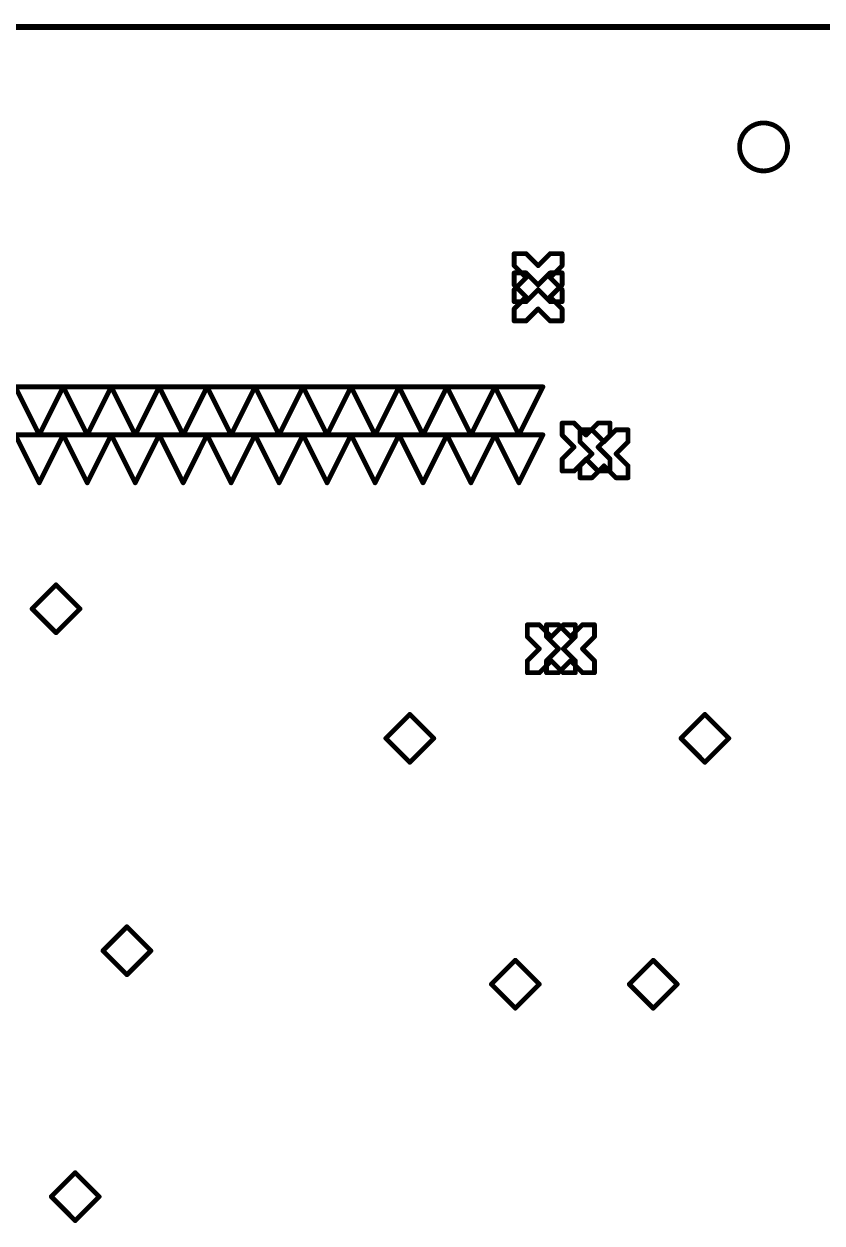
# Model space of a CAD drawing. Header units: inches. Extents: x 0 to 280, y 0 to 265.
# Drawn here: x 109.16 to 142.44, y 140.15 to 190.12 of the extents above; entities that cross this region are included whole.
import ezdxf

# ---------------------------------------------------------------- set-up
doc = ezdxf.new("R2010")
doc.units = ezdxf.units.IN
doc.layers.add('Board', color=6, linetype='Continuous')
doc.layers.add('Drill Drawing', color=1, linetype='Continuous')

msp = doc.modelspace()

# ---------------------------------------------------------------- linework, layer by layer
at = {"layer": 'Board'}
msp.add_lwpolyline([(0, 190, 0.25, 0.25, 0), (280, 190, 0.25, 0.25, 0)], format="xyseb", dxfattribs=at)
at = {"layer": 'Drill Drawing'}
for points in [[(141, 185, 0.2, 0.2, 1), (139, 185, 0.2, 0.2, 1)], [(138.95, 185, 0.1, 0.1, 1), (139.05, 185, 0.1, 0.1, 1)], [(140.95, 185, 0.1, 0.1, 1), (141.05, 185, 0.1, 0.1, 1)], [(129.55, 180.55, 0.1, 0.1, 1), (129.65, 180.55, 0.1, 0.1, 1)], [(129.55, 180.55, 0.1, 0.1, 1), (129.65, 180.55, 0.1, 0.1, 1)], [(130.05, 180.55, 0.1, 0.1, 1), (130.15, 180.55, 0.1, 0.1, 1)], [(130.05, 180.55, 0.1, 0.1, 1), (130.15, 180.55, 0.1, 0.1, 1)], [(131.05, 180.55, 0.1, 0.1, 1), (131.15, 180.55, 0.1, 0.1, 1)], [(131.05, 180.55, 0.1, 0.1, 1), (131.15, 180.55, 0.1, 0.1, 1)], [(131.55, 180.55, 0.1, 0.1, 1), (131.65, 180.55, 0.1, 0.1, 1)], [(131.55, 180.55, 0.1, 0.1, 1), (131.65, 180.55, 0.1, 0.1, 1)], [(129.55, 180.05, 0.1, 0.1, 1), (129.65, 180.05, 0.1, 0.1, 1)], [(129.55, 180.05, 0.1, 0.1, 1), (129.65, 180.05, 0.1, 0.1, 1)], [(130.55, 180.05, 0.1, 0.1, 1), (130.65, 180.05, 0.1, 0.1, 1)], [(130.55, 180.05, 0.1, 0.1, 1), (130.65, 180.05, 0.1, 0.1, 1)], [(131.55, 180.05, 0.1, 0.1, 1), (131.65, 180.05, 0.1, 0.1, 1)], [(131.55, 180.05, 0.1, 0.1, 1), (131.65, 180.05, 0.1, 0.1, 1)], [(129.55, 179.75, 0.1, 0.1, 1), (129.65, 179.75, 0.1, 0.1, 1)], [(129.55, 179.75, 0.1, 0.1, 1), (129.65, 179.75, 0.1, 0.1, 1)], [(130.05, 179.75, 0.1, 0.1, 1), (130.15, 179.75, 0.1, 0.1, 1)], [(130.05, 179.75, 0.1, 0.1, 1), (130.15, 179.75, 0.1, 0.1, 1)], [(130.05, 179.55, 0.1, 0.1, 1), (130.15, 179.55, 0.1, 0.1, 1)], [(130.05, 179.55, 0.1, 0.1, 1), (130.15, 179.55, 0.1, 0.1, 1)], [(131.05, 179.75, 0.1, 0.1, 1), (131.15, 179.75, 0.1, 0.1, 1)], [(131.05, 179.75, 0.1, 0.1, 1), (131.15, 179.75, 0.1, 0.1, 1)], [(131.05, 179.55, 0.1, 0.1, 1), (131.15, 179.55, 0.1, 0.1, 1)], [(131.05, 179.55, 0.1, 0.1, 1), (131.15, 179.55, 0.1, 0.1, 1)], [(131.55, 179.75, 0.1, 0.1, 1), (131.65, 179.75, 0.1, 0.1, 1)], [(131.55, 179.75, 0.1, 0.1, 1), (131.65, 179.75, 0.1, 0.1, 1)], [(129.55, 179.25, 0.1, 0.1, 1), (129.65, 179.25, 0.1, 0.1, 1)], [(129.55, 179.25, 0.1, 0.1, 1), (129.65, 179.25, 0.1, 0.1, 1)], [(129.55, 179.05, 0.1, 0.1, 1), (129.65, 179.05, 0.1, 0.1, 1)], [(129.55, 179.05, 0.1, 0.1, 1), (129.65, 179.05, 0.1, 0.1, 1)], [(130.55, 179.25, 0.1, 0.1, 1), (130.65, 179.25, 0.1, 0.1, 1)], [(130.55, 179.25, 0.1, 0.1, 1), (130.65, 179.25, 0.1, 0.1, 1)], [(130.55, 179.05, 0.1, 0.1, 1), (130.65, 179.05, 0.1, 0.1, 1)], [(130.55, 179.05, 0.1, 0.1, 1), (130.65, 179.05, 0.1, 0.1, 1)], [(131.55, 179.25, 0.1, 0.1, 1), (131.65, 179.25, 0.1, 0.1, 1)], [(131.55, 179.25, 0.1, 0.1, 1), (131.65, 179.25, 0.1, 0.1, 1)], [(131.55, 179.05, 0.1, 0.1, 1), (131.65, 179.05, 0.1, 0.1, 1)], [(131.55, 179.05, 0.1, 0.1, 1), (131.65, 179.05, 0.1, 0.1, 1)], [(129.55, 178.55, 0.1, 0.1, 1), (129.65, 178.55, 0.1, 0.1, 1)], [(129.55, 178.55, 0.1, 0.1, 1), (129.65, 178.55, 0.1, 0.1, 1)], [(130.05, 178.75, 0.1, 0.1, 1), (130.15, 178.75, 0.1, 0.1, 1)], [(130.05, 178.75, 0.1, 0.1, 1), (130.15, 178.75, 0.1, 0.1, 1)], [(130.05, 178.55, 0.1, 0.1, 1), (130.15, 178.55, 0.1, 0.1, 1)], [(130.05, 178.55, 0.1, 0.1, 1), (130.15, 178.55, 0.1, 0.1, 1)], [(131.05, 178.75, 0.1, 0.1, 1), (131.15, 178.75, 0.1, 0.1, 1)], [(131.05, 178.75, 0.1, 0.1, 1), (131.15, 178.75, 0.1, 0.1, 1)], [(131.05, 178.55, 0.1, 0.1, 1), (131.15, 178.55, 0.1, 0.1, 1)], [(131.05, 178.55, 0.1, 0.1, 1), (131.15, 178.55, 0.1, 0.1, 1)], [(131.55, 178.55, 0.1, 0.1, 1), (131.65, 178.55, 0.1, 0.1, 1)], [(131.55, 178.55, 0.1, 0.1, 1), (131.65, 178.55, 0.1, 0.1, 1)], [(129.55, 178.25, 0.1, 0.1, 1), (129.65, 178.25, 0.1, 0.1, 1)], [(129.55, 178.25, 0.1, 0.1, 1), (129.65, 178.25, 0.1, 0.1, 1)], [(130.55, 178.25, 0.1, 0.1, 1), (130.65, 178.25, 0.1, 0.1, 1)], [(130.55, 178.25, 0.1, 0.1, 1), (130.65, 178.25, 0.1, 0.1, 1)], [(131.55, 178.25, 0.1, 0.1, 1), (131.65, 178.25, 0.1, 0.1, 1)], [(131.55, 178.25, 0.1, 0.1, 1), (131.65, 178.25, 0.1, 0.1, 1)], [(129.55, 177.75, 0.1, 0.1, 1), (129.65, 177.75, 0.1, 0.1, 1)], [(129.55, 177.75, 0.1, 0.1, 1), (129.65, 177.75, 0.1, 0.1, 1)], [(130.05, 177.75, 0.1, 0.1, 1), (130.15, 177.75, 0.1, 0.1, 1)], [(130.05, 177.75, 0.1, 0.1, 1), (130.15, 177.75, 0.1, 0.1, 1)], [(131.05, 177.75, 0.1, 0.1, 1), (131.15, 177.75, 0.1, 0.1, 1)], [(131.05, 177.75, 0.1, 0.1, 1), (131.15, 177.75, 0.1, 0.1, 1)], [(131.55, 177.75, 0.1, 0.1, 1), (131.65, 177.75, 0.1, 0.1, 1)], [(131.55, 177.75, 0.1, 0.1, 1), (131.65, 177.75, 0.1, 0.1, 1)], [(110.75, 175, 0.1, 0.1, 1), (110.85, 175, 0.1, 0.1, 1)], [(110.75, 175, 0.1, 0.1, 1), (110.85, 175, 0.1, 0.1, 1)], [(110.75, 175, 0.1, 0.1, 1), (110.85, 175, 0.1, 0.1, 1)], [(110.75, 175, 0.1, 0.1, 1), (110.85, 175, 0.1, 0.1, 1)], [(112.75, 175, 0.1, 0.1, 1), (112.85, 175, 0.1, 0.1, 1)], [(112.75, 175, 0.1, 0.1, 1), (112.85, 175, 0.1, 0.1, 1)], [(112.75, 175, 0.1, 0.1, 1), (112.85, 175, 0.1, 0.1, 1)], [(112.75, 175, 0.1, 0.1, 1), (112.85, 175, 0.1, 0.1, 1)], [(114.75, 175, 0.1, 0.1, 1), (114.85, 175, 0.1, 0.1, 1)], [(114.75, 175, 0.1, 0.1, 1), (114.85, 175, 0.1, 0.1, 1)], [(114.75, 175, 0.1, 0.1, 1), (114.85, 175, 0.1, 0.1, 1)], [(114.75, 175, 0.1, 0.1, 1), (114.85, 175, 0.1, 0.1, 1)], [(116.75, 175, 0.1, 0.1, 1), (116.85, 175, 0.1, 0.1, 1)], [(116.75, 175, 0.1, 0.1, 1), (116.85, 175, 0.1, 0.1, 1)], [(116.75, 175, 0.1, 0.1, 1), (116.85, 175, 0.1, 0.1, 1)], [(116.75, 175, 0.1, 0.1, 1), (116.85, 175, 0.1, 0.1, 1)], [(118.75, 175, 0.1, 0.1, 1), (118.85, 175, 0.1, 0.1, 1)], [(118.75, 175, 0.1, 0.1, 1), (118.85, 175, 0.1, 0.1, 1)], [(118.75, 175, 0.1, 0.1, 1), (118.85, 175, 0.1, 0.1, 1)], [(118.75, 175, 0.1, 0.1, 1), (118.85, 175, 0.1, 0.1, 1)], [(120.75, 175, 0.1, 0.1, 1), (120.85, 175, 0.1, 0.1, 1)], [(120.75, 175, 0.1, 0.1, 1), (120.85, 175, 0.1, 0.1, 1)], [(120.75, 175, 0.1, 0.1, 1), (120.85, 175, 0.1, 0.1, 1)], [(120.75, 175, 0.1, 0.1, 1), (120.85, 175, 0.1, 0.1, 1)], [(122.75, 175, 0.1, 0.1, 1), (122.85, 175, 0.1, 0.1, 1)], [(122.75, 175, 0.1, 0.1, 1), (122.85, 175, 0.1, 0.1, 1)], [(122.75, 175, 0.1, 0.1, 1), (122.85, 175, 0.1, 0.1, 1)], [(122.75, 175, 0.1, 0.1, 1), (122.85, 175, 0.1, 0.1, 1)], [(124.75, 175, 0.1, 0.1, 1), (124.85, 175, 0.1, 0.1, 1)], [(124.75, 175, 0.1, 0.1, 1), (124.85, 175, 0.1, 0.1, 1)], [(124.75, 175, 0.1, 0.1, 1), (124.85, 175, 0.1, 0.1, 1)], [(124.75, 175, 0.1, 0.1, 1), (124.85, 175, 0.1, 0.1, 1)], [(126.75, 175, 0.1, 0.1, 1), (126.85, 175, 0.1, 0.1, 1)], [(126.75, 175, 0.1, 0.1, 1), (126.85, 175, 0.1, 0.1, 1)], [(126.75, 175, 0.1, 0.1, 1), (126.85, 175, 0.1, 0.1, 1)], [(126.75, 175, 0.1, 0.1, 1), (126.85, 175, 0.1, 0.1, 1)], [(128.75, 175, 0.1, 0.1, 1), (128.85, 175, 0.1, 0.1, 1)], [(128.75, 175, 0.1, 0.1, 1), (128.85, 175, 0.1, 0.1, 1)], [(128.75, 175, 0.1, 0.1, 1), (128.85, 175, 0.1, 0.1, 1)], [(128.75, 175, 0.1, 0.1, 1), (128.85, 175, 0.1, 0.1, 1)], [(130.75, 175, 0.1, 0.1, 1), (130.85, 175, 0.1, 0.1, 1)], [(130.75, 175, 0.1, 0.1, 1), (130.85, 175, 0.1, 0.1, 1)], [(131.55, 173.491, 0.1, 0.1, 1), (131.65, 173.491, 0.1, 0.1, 1)], [(131.55, 173.491, 0.1, 0.1, 1), (131.65, 173.491, 0.1, 0.1, 1)], [(132.05, 173.491, 0.1, 0.1, 1), (132.15, 173.491, 0.1, 0.1, 1)], [(132.05, 173.491, 0.1, 0.1, 1), (132.15, 173.491, 0.1, 0.1, 1)], [(133.05, 173.491, 0.1, 0.1, 1), (133.15, 173.491, 0.1, 0.1, 1)], [(133.05, 173.491, 0.1, 0.1, 1), (133.15, 173.491, 0.1, 0.1, 1)], [(133.55, 173.491, 0.1, 0.1, 1), (133.65, 173.491, 0.1, 0.1, 1)], [(133.55, 173.491, 0.1, 0.1, 1), (133.65, 173.491, 0.1, 0.1, 1)], [(109.75, 173, 0.1, 0.1, 1), (109.85, 173, 0.1, 0.1, 1)], [(109.75, 173, 0.1, 0.1, 1), (109.85, 173, 0.1, 0.1, 1)], [(110.75, 173, 0.1, 0.1, 1), (110.85, 173, 0.1, 0.1, 1)], [(110.75, 173, 0.1, 0.1, 1), (110.85, 173, 0.1, 0.1, 1)], [(110.75, 173, 0.1, 0.1, 1), (110.85, 173, 0.1, 0.1, 1)], [(110.75, 173, 0.1, 0.1, 1), (110.85, 173, 0.1, 0.1, 1)], [(111.75, 173, 0.1, 0.1, 1), (111.85, 173, 0.1, 0.1, 1)], [(111.75, 173, 0.1, 0.1, 1), (111.85, 173, 0.1, 0.1, 1)], [(112.75, 173, 0.1, 0.1, 1), (112.85, 173, 0.1, 0.1, 1)], [(112.75, 173, 0.1, 0.1, 1), (112.85, 173, 0.1, 0.1, 1)], [(112.75, 173, 0.1, 0.1, 1), (112.85, 173, 0.1, 0.1, 1)], [(112.75, 173, 0.1, 0.1, 1), (112.85, 173, 0.1, 0.1, 1)], [(113.75, 173, 0.1, 0.1, 1), (113.85, 173, 0.1, 0.1, 1)], [(113.75, 173, 0.1, 0.1, 1), (113.85, 173, 0.1, 0.1, 1)], [(114.75, 173, 0.1, 0.1, 1), (114.85, 173, 0.1, 0.1, 1)], [(114.75, 173, 0.1, 0.1, 1), (114.85, 173, 0.1, 0.1, 1)], [(114.75, 173, 0.1, 0.1, 1), (114.85, 173, 0.1, 0.1, 1)], [(114.75, 173, 0.1, 0.1, 1), (114.85, 173, 0.1, 0.1, 1)], [(115.75, 173, 0.1, 0.1, 1), (115.85, 173, 0.1, 0.1, 1)], [(115.75, 173, 0.1, 0.1, 1), (115.85, 173, 0.1, 0.1, 1)], [(116.75, 173, 0.1, 0.1, 1), (116.85, 173, 0.1, 0.1, 1)], [(116.75, 173, 0.1, 0.1, 1), (116.85, 173, 0.1, 0.1, 1)], [(116.75, 173, 0.1, 0.1, 1), (116.85, 173, 0.1, 0.1, 1)], [(116.75, 173, 0.1, 0.1, 1), (116.85, 173, 0.1, 0.1, 1)], [(117.75, 173, 0.1, 0.1, 1), (117.85, 173, 0.1, 0.1, 1)], [(117.75, 173, 0.1, 0.1, 1), (117.85, 173, 0.1, 0.1, 1)], [(118.75, 173, 0.1, 0.1, 1), (118.85, 173, 0.1, 0.1, 1)], [(118.75, 173, 0.1, 0.1, 1), (118.85, 173, 0.1, 0.1, 1)], [(118.75, 173, 0.1, 0.1, 1), (118.85, 173, 0.1, 0.1, 1)], [(118.75, 173, 0.1, 0.1, 1), (118.85, 173, 0.1, 0.1, 1)], [(119.75, 173, 0.1, 0.1, 1), (119.85, 173, 0.1, 0.1, 1)], [(119.75, 173, 0.1, 0.1, 1), (119.85, 173, 0.1, 0.1, 1)], [(120.75, 173, 0.1, 0.1, 1), (120.85, 173, 0.1, 0.1, 1)], [(120.75, 173, 0.1, 0.1, 1), (120.85, 173, 0.1, 0.1, 1)], [(120.75, 173, 0.1, 0.1, 1), (120.85, 173, 0.1, 0.1, 1)], [(120.75, 173, 0.1, 0.1, 1), (120.85, 173, 0.1, 0.1, 1)], [(121.75, 173, 0.1, 0.1, 1), (121.85, 173, 0.1, 0.1, 1)], [(121.75, 173, 0.1, 0.1, 1), (121.85, 173, 0.1, 0.1, 1)], [(122.75, 173, 0.1, 0.1, 1), (122.85, 173, 0.1, 0.1, 1)], [(122.75, 173, 0.1, 0.1, 1), (122.85, 173, 0.1, 0.1, 1)], [(122.75, 173, 0.1, 0.1, 1), (122.85, 173, 0.1, 0.1, 1)], [(122.75, 173, 0.1, 0.1, 1), (122.85, 173, 0.1, 0.1, 1)], [(123.75, 173, 0.1, 0.1, 1), (123.85, 173, 0.1, 0.1, 1)], [(123.75, 173, 0.1, 0.1, 1), (123.85, 173, 0.1, 0.1, 1)], [(124.75, 173, 0.1, 0.1, 1), (124.85, 173, 0.1, 0.1, 1)], [(124.75, 173, 0.1, 0.1, 1), (124.85, 173, 0.1, 0.1, 1)], [(124.75, 173, 0.1, 0.1, 1), (124.85, 173, 0.1, 0.1, 1)], [(124.75, 173, 0.1, 0.1, 1), (124.85, 173, 0.1, 0.1, 1)], [(125.75, 173, 0.1, 0.1, 1), (125.85, 173, 0.1, 0.1, 1)], [(125.75, 173, 0.1, 0.1, 1), (125.85, 173, 0.1, 0.1, 1)], [(126.75, 173, 0.1, 0.1, 1), (126.85, 173, 0.1, 0.1, 1)], [(126.75, 173, 0.1, 0.1, 1), (126.85, 173, 0.1, 0.1, 1)], [(126.75, 173, 0.1, 0.1, 1), (126.85, 173, 0.1, 0.1, 1)], [(126.75, 173, 0.1, 0.1, 1), (126.85, 173, 0.1, 0.1, 1)], [(127.75, 173, 0.1, 0.1, 1), (127.85, 173, 0.1, 0.1, 1)], [(127.75, 173, 0.1, 0.1, 1), (127.85, 173, 0.1, 0.1, 1)], [(128.75, 173, 0.1, 0.1, 1), (128.85, 173, 0.1, 0.1, 1)], [(128.75, 173, 0.1, 0.1, 1), (128.85, 173, 0.1, 0.1, 1)], [(128.75, 173, 0.1, 0.1, 1), (128.85, 173, 0.1, 0.1, 1)], [(128.75, 173, 0.1, 0.1, 1), (128.85, 173, 0.1, 0.1, 1)], [(129.75, 173, 0.1, 0.1, 1), (129.85, 173, 0.1, 0.1, 1)], [(129.75, 173, 0.1, 0.1, 1), (129.85, 173, 0.1, 0.1, 1)], [(130.75, 173, 0.1, 0.1, 1), (130.85, 173, 0.1, 0.1, 1)], [(130.75, 173, 0.1, 0.1, 1), (130.85, 173, 0.1, 0.1, 1)], [(131.55, 172.991, 0.1, 0.1, 1), (131.65, 172.991, 0.1, 0.1, 1)], [(131.55, 172.991, 0.1, 0.1, 1), (131.65, 172.991, 0.1, 0.1, 1)], [(132.299, 173.209, 0.1, 0.1, 1), (132.399, 173.209, 0.1, 0.1, 1)], [(132.299, 173.209, 0.1, 0.1, 1), (132.399, 173.209, 0.1, 0.1, 1)], [(132.55, 172.991, 0.1, 0.1, 1), (132.65, 172.991, 0.1, 0.1, 1)], [(132.55, 172.991, 0.1, 0.1, 1), (132.65, 172.991, 0.1, 0.1, 1)], [(132.799, 173.209, 0.1, 0.1, 1), (132.899, 173.209, 0.1, 0.1, 1)], [(132.799, 173.209, 0.1, 0.1, 1), (132.899, 173.209, 0.1, 0.1, 1)], [(133.55, 172.991, 0.1, 0.1, 1), (133.65, 172.991, 0.1, 0.1, 1)], [(133.55, 172.991, 0.1, 0.1, 1), (133.65, 172.991, 0.1, 0.1, 1)], [(133.799, 173.209, 0.1, 0.1, 1), (133.899, 173.209, 0.1, 0.1, 1)], [(133.799, 173.209, 0.1, 0.1, 1), (133.899, 173.209, 0.1, 0.1, 1)], [(134.299, 173.209, 0.1, 0.1, 1), (134.399, 173.209, 0.1, 0.1, 1)], [(134.299, 173.209, 0.1, 0.1, 1), (134.399, 173.209, 0.1, 0.1, 1)], [(132.05, 172.491, 0.1, 0.1, 1), (132.15, 172.491, 0.1, 0.1, 1)], [(132.05, 172.491, 0.1, 0.1, 1), (132.15, 172.491, 0.1, 0.1, 1)], [(132.299, 172.709, 0.1, 0.1, 1), (132.399, 172.709, 0.1, 0.1, 1)], [(132.299, 172.709, 0.1, 0.1, 1), (132.399, 172.709, 0.1, 0.1, 1)], [(133.05, 172.491, 0.1, 0.1, 1), (133.15, 172.491, 0.1, 0.1, 1)], [(133.05, 172.491, 0.1, 0.1, 1), (133.15, 172.491, 0.1, 0.1, 1)], [(133.299, 172.709, 0.1, 0.1, 1), (133.399, 172.709, 0.1, 0.1, 1)], [(133.299, 172.709, 0.1, 0.1, 1), (133.399, 172.709, 0.1, 0.1, 1)], [(134.299, 172.709, 0.1, 0.1, 1), (134.399, 172.709, 0.1, 0.1, 1)], [(134.299, 172.709, 0.1, 0.1, 1), (134.399, 172.709, 0.1, 0.1, 1)], [(131.55, 171.991, 0.1, 0.1, 1), (131.65, 171.991, 0.1, 0.1, 1)], [(131.55, 171.991, 0.1, 0.1, 1), (131.65, 171.991, 0.1, 0.1, 1)], [(132.55, 171.991, 0.1, 0.1, 1), (132.65, 171.991, 0.1, 0.1, 1)], [(132.55, 171.991, 0.1, 0.1, 1), (132.65, 171.991, 0.1, 0.1, 1)], [(132.799, 172.209, 0.1, 0.1, 1), (132.899, 172.209, 0.1, 0.1, 1)], [(132.799, 172.209, 0.1, 0.1, 1), (132.899, 172.209, 0.1, 0.1, 1)], [(133.55, 171.991, 0.1, 0.1, 1), (133.65, 171.991, 0.1, 0.1, 1)], [(133.55, 171.991, 0.1, 0.1, 1), (133.65, 171.991, 0.1, 0.1, 1)], [(133.799, 172.209, 0.1, 0.1, 1), (133.899, 172.209, 0.1, 0.1, 1)], [(133.799, 172.209, 0.1, 0.1, 1), (133.899, 172.209, 0.1, 0.1, 1)], [(131.55, 171.491, 0.1, 0.1, 1), (131.65, 171.491, 0.1, 0.1, 1)], [(131.55, 171.491, 0.1, 0.1, 1), (131.65, 171.491, 0.1, 0.1, 1)], [(132.05, 171.491, 0.1, 0.1, 1), (132.15, 171.491, 0.1, 0.1, 1)], [(132.05, 171.491, 0.1, 0.1, 1), (132.15, 171.491, 0.1, 0.1, 1)], [(132.299, 171.709, 0.1, 0.1, 1), (132.399, 171.709, 0.1, 0.1, 1)], [(132.299, 171.709, 0.1, 0.1, 1), (132.399, 171.709, 0.1, 0.1, 1)], [(133.05, 171.491, 0.1, 0.1, 1), (133.15, 171.491, 0.1, 0.1, 1)], [(133.05, 171.491, 0.1, 0.1, 1), (133.15, 171.491, 0.1, 0.1, 1)], [(133.299, 171.709, 0.1, 0.1, 1), (133.399, 171.709, 0.1, 0.1, 1)], [(133.299, 171.709, 0.1, 0.1, 1), (133.399, 171.709, 0.1, 0.1, 1)], [(133.55, 171.491, 0.1, 0.1, 1), (133.65, 171.491, 0.1, 0.1, 1)], [(133.55, 171.491, 0.1, 0.1, 1), (133.65, 171.491, 0.1, 0.1, 1)], [(134.299, 171.709, 0.1, 0.1, 1), (134.399, 171.709, 0.1, 0.1, 1)], [(134.299, 171.709, 0.1, 0.1, 1), (134.399, 171.709, 0.1, 0.1, 1)], [(109.75, 171, 0.1, 0.1, 1), (109.85, 171, 0.1, 0.1, 1)], [(109.75, 171, 0.1, 0.1, 1), (109.85, 171, 0.1, 0.1, 1)], [(111.75, 171, 0.1, 0.1, 1), (111.85, 171, 0.1, 0.1, 1)], [(111.75, 171, 0.1, 0.1, 1), (111.85, 171, 0.1, 0.1, 1)], [(113.75, 171, 0.1, 0.1, 1), (113.85, 171, 0.1, 0.1, 1)], [(113.75, 171, 0.1, 0.1, 1), (113.85, 171, 0.1, 0.1, 1)], [(115.75, 171, 0.1, 0.1, 1), (115.85, 171, 0.1, 0.1, 1)], [(115.75, 171, 0.1, 0.1, 1), (115.85, 171, 0.1, 0.1, 1)], [(117.75, 171, 0.1, 0.1, 1), (117.85, 171, 0.1, 0.1, 1)], [(117.75, 171, 0.1, 0.1, 1), (117.85, 171, 0.1, 0.1, 1)], [(119.75, 171, 0.1, 0.1, 1), (119.85, 171, 0.1, 0.1, 1)], [(119.75, 171, 0.1, 0.1, 1), (119.85, 171, 0.1, 0.1, 1)], [(121.75, 171, 0.1, 0.1, 1), (121.85, 171, 0.1, 0.1, 1)], [(121.75, 171, 0.1, 0.1, 1), (121.85, 171, 0.1, 0.1, 1)], [(123.75, 171, 0.1, 0.1, 1), (123.85, 171, 0.1, 0.1, 1)], [(123.75, 171, 0.1, 0.1, 1), (123.85, 171, 0.1, 0.1, 1)], [(125.75, 171, 0.1, 0.1, 1), (125.85, 171, 0.1, 0.1, 1)], [(125.75, 171, 0.1, 0.1, 1), (125.85, 171, 0.1, 0.1, 1)], [(127.75, 171, 0.1, 0.1, 1), (127.85, 171, 0.1, 0.1, 1)], [(127.75, 171, 0.1, 0.1, 1), (127.85, 171, 0.1, 0.1, 1)], [(129.75, 171, 0.1, 0.1, 1), (129.85, 171, 0.1, 0.1, 1)], [(129.75, 171, 0.1, 0.1, 1), (129.85, 171, 0.1, 0.1, 1)], [(132.299, 171.209, 0.1, 0.1, 1), (132.399, 171.209, 0.1, 0.1, 1)], [(132.299, 171.209, 0.1, 0.1, 1), (132.399, 171.209, 0.1, 0.1, 1)], [(132.799, 171.209, 0.1, 0.1, 1), (132.899, 171.209, 0.1, 0.1, 1)], [(132.799, 171.209, 0.1, 0.1, 1), (132.899, 171.209, 0.1, 0.1, 1)], [(133.799, 171.209, 0.1, 0.1, 1), (133.899, 171.209, 0.1, 0.1, 1)], [(133.799, 171.209, 0.1, 0.1, 1), (133.899, 171.209, 0.1, 0.1, 1)], [(134.299, 171.209, 0.1, 0.1, 1), (134.399, 171.209, 0.1, 0.1, 1)], [(134.299, 171.209, 0.1, 0.1, 1), (134.399, 171.209, 0.1, 0.1, 1)], [(110.45, 166.75, 0.1, 0.1, 1), (110.55, 166.75, 0.1, 0.1, 1)], [(110.45, 166.75, 0.1, 0.1, 1), (110.55, 166.75, 0.1, 0.1, 1)], [(109.45, 165.75, 0.1, 0.1, 1), (109.55, 165.75, 0.1, 0.1, 1)], [(109.45, 165.75, 0.1, 0.1, 1), (109.55, 165.75, 0.1, 0.1, 1)], [(111.45, 165.75, 0.1, 0.1, 1), (111.55, 165.75, 0.1, 0.1, 1)], [(111.45, 165.75, 0.1, 0.1, 1), (111.55, 165.75, 0.1, 0.1, 1)], [(130.1, 165.083, 0.1, 0.1, 1), (130.2, 165.083, 0.1, 0.1, 1)], [(130.1, 165.083, 0.1, 0.1, 1), (130.2, 165.083, 0.1, 0.1, 1)], [(130.6, 165.083, 0.1, 0.1, 1), (130.7, 165.083, 0.1, 0.1, 1)], [(130.6, 165.083, 0.1, 0.1, 1), (130.7, 165.083, 0.1, 0.1, 1)], [(130.9, 165.083, 0.1, 0.1, 1), (131, 165.083, 0.1, 0.1, 1)], [(130.9, 165.083, 0.1, 0.1, 1), (131, 165.083, 0.1, 0.1, 1)], [(131.4, 165.083, 0.1, 0.1, 1), (131.5, 165.083, 0.1, 0.1, 1)], [(131.4, 165.083, 0.1, 0.1, 1), (131.5, 165.083, 0.1, 0.1, 1)], [(131.6, 165.083, 0.1, 0.1, 1), (131.7, 165.083, 0.1, 0.1, 1)], [(131.6, 165.083, 0.1, 0.1, 1), (131.7, 165.083, 0.1, 0.1, 1)], [(132.1, 165.083, 0.1, 0.1, 1), (132.2, 165.083, 0.1, 0.1, 1)], [(132.1, 165.083, 0.1, 0.1, 1), (132.2, 165.083, 0.1, 0.1, 1)], [(132.4, 165.083, 0.1, 0.1, 1), (132.5, 165.083, 0.1, 0.1, 1)], [(132.4, 165.083, 0.1, 0.1, 1), (132.5, 165.083, 0.1, 0.1, 1)], [(132.9, 165.083, 0.1, 0.1, 1), (133, 165.083, 0.1, 0.1, 1)], [(132.9, 165.083, 0.1, 0.1, 1), (133, 165.083, 0.1, 0.1, 1)], [(110.45, 164.75, 0.1, 0.1, 1), (110.55, 164.75, 0.1, 0.1, 1)], [(110.45, 164.75, 0.1, 0.1, 1), (110.55, 164.75, 0.1, 0.1, 1)], [(130.1, 164.583, 0.1, 0.1, 1), (130.2, 164.583, 0.1, 0.1, 1)], [(130.1, 164.583, 0.1, 0.1, 1), (130.2, 164.583, 0.1, 0.1, 1)], [(130.9, 164.583, 0.1, 0.1, 1), (131, 164.583, 0.1, 0.1, 1)], [(130.9, 164.583, 0.1, 0.1, 1), (131, 164.583, 0.1, 0.1, 1)], [(131.1, 164.583, 0.1, 0.1, 1), (131.2, 164.583, 0.1, 0.1, 1)], [(131.1, 164.583, 0.1, 0.1, 1), (131.2, 164.583, 0.1, 0.1, 1)], [(131.9, 164.583, 0.1, 0.1, 1), (132, 164.583, 0.1, 0.1, 1)], [(131.9, 164.583, 0.1, 0.1, 1), (132, 164.583, 0.1, 0.1, 1)], [(132.1, 164.583, 0.1, 0.1, 1), (132.2, 164.583, 0.1, 0.1, 1)], [(132.1, 164.583, 0.1, 0.1, 1), (132.2, 164.583, 0.1, 0.1, 1)], [(132.9, 164.583, 0.1, 0.1, 1), (133, 164.583, 0.1, 0.1, 1)], [(132.9, 164.583, 0.1, 0.1, 1), (133, 164.583, 0.1, 0.1, 1)], [(130.6, 164.083, 0.1, 0.1, 1), (130.7, 164.083, 0.1, 0.1, 1)], [(130.6, 164.083, 0.1, 0.1, 1), (130.7, 164.083, 0.1, 0.1, 1)], [(131.4, 164.083, 0.1, 0.1, 1), (131.5, 164.083, 0.1, 0.1, 1)], [(131.4, 164.083, 0.1, 0.1, 1), (131.5, 164.083, 0.1, 0.1, 1)], [(131.6, 164.083, 0.1, 0.1, 1), (131.7, 164.083, 0.1, 0.1, 1)], [(131.6, 164.083, 0.1, 0.1, 1), (131.7, 164.083, 0.1, 0.1, 1)], [(132.4, 164.083, 0.1, 0.1, 1), (132.5, 164.083, 0.1, 0.1, 1)], [(132.4, 164.083, 0.1, 0.1, 1), (132.5, 164.083, 0.1, 0.1, 1)], [(130.1, 163.583, 0.1, 0.1, 1), (130.2, 163.583, 0.1, 0.1, 1)], [(130.1, 163.583, 0.1, 0.1, 1), (130.2, 163.583, 0.1, 0.1, 1)], [(130.9, 163.583, 0.1, 0.1, 1), (131, 163.583, 0.1, 0.1, 1)], [(130.9, 163.583, 0.1, 0.1, 1), (131, 163.583, 0.1, 0.1, 1)], [(131.1, 163.583, 0.1, 0.1, 1), (131.2, 163.583, 0.1, 0.1, 1)], [(131.1, 163.583, 0.1, 0.1, 1), (131.2, 163.583, 0.1, 0.1, 1)], [(131.9, 163.583, 0.1, 0.1, 1), (132, 163.583, 0.1, 0.1, 1)], [(131.9, 163.583, 0.1, 0.1, 1), (132, 163.583, 0.1, 0.1, 1)], [(132.1, 163.583, 0.1, 0.1, 1), (132.2, 163.583, 0.1, 0.1, 1)], [(132.1, 163.583, 0.1, 0.1, 1), (132.2, 163.583, 0.1, 0.1, 1)], [(132.9, 163.583, 0.1, 0.1, 1), (133, 163.583, 0.1, 0.1, 1)], [(132.9, 163.583, 0.1, 0.1, 1), (133, 163.583, 0.1, 0.1, 1)], [(130.1, 163.083, 0.1, 0.1, 1), (130.2, 163.083, 0.1, 0.1, 1)], [(130.1, 163.083, 0.1, 0.1, 1), (130.2, 163.083, 0.1, 0.1, 1)], [(130.6, 163.083, 0.1, 0.1, 1), (130.7, 163.083, 0.1, 0.1, 1)], [(130.6, 163.083, 0.1, 0.1, 1), (130.7, 163.083, 0.1, 0.1, 1)], [(130.9, 163.083, 0.1, 0.1, 1), (131, 163.083, 0.1, 0.1, 1)], [(130.9, 163.083, 0.1, 0.1, 1), (131, 163.083, 0.1, 0.1, 1)], [(131.4, 163.083, 0.1, 0.1, 1), (131.5, 163.083, 0.1, 0.1, 1)], [(131.4, 163.083, 0.1, 0.1, 1), (131.5, 163.083, 0.1, 0.1, 1)], [(131.6, 163.083, 0.1, 0.1, 1), (131.7, 163.083, 0.1, 0.1, 1)], [(131.6, 163.083, 0.1, 0.1, 1), (131.7, 163.083, 0.1, 0.1, 1)], [(132.1, 163.083, 0.1, 0.1, 1), (132.2, 163.083, 0.1, 0.1, 1)], [(132.1, 163.083, 0.1, 0.1, 1), (132.2, 163.083, 0.1, 0.1, 1)], [(132.4, 163.083, 0.1, 0.1, 1), (132.5, 163.083, 0.1, 0.1, 1)], [(132.4, 163.083, 0.1, 0.1, 1), (132.5, 163.083, 0.1, 0.1, 1)], [(132.9, 163.083, 0.1, 0.1, 1), (133, 163.083, 0.1, 0.1, 1)], [(132.9, 163.083, 0.1, 0.1, 1), (133, 163.083, 0.1, 0.1, 1)], [(125.2, 161.35, 0.1, 0.1, 1), (125.3, 161.35, 0.1, 0.1, 1)], [(125.2, 161.35, 0.1, 0.1, 1), (125.3, 161.35, 0.1, 0.1, 1)], [(137.505, 161.35, 0.1, 0.1, 1), (137.605, 161.35, 0.1, 0.1, 1)], [(137.505, 161.35, 0.1, 0.1, 1), (137.605, 161.35, 0.1, 0.1, 1)], [(124.2, 160.35, 0.1, 0.1, 1), (124.3, 160.35, 0.1, 0.1, 1)], [(124.2, 160.35, 0.1, 0.1, 1), (124.3, 160.35, 0.1, 0.1, 1)], [(126.2, 160.35, 0.1, 0.1, 1), (126.3, 160.35, 0.1, 0.1, 1)], [(126.2, 160.35, 0.1, 0.1, 1), (126.3, 160.35, 0.1, 0.1, 1)], [(136.505, 160.35, 0.1, 0.1, 1), (136.605, 160.35, 0.1, 0.1, 1)], [(136.505, 160.35, 0.1, 0.1, 1), (136.605, 160.35, 0.1, 0.1, 1)], [(138.505, 160.35, 0.1, 0.1, 1), (138.605, 160.35, 0.1, 0.1, 1)], [(138.505, 160.35, 0.1, 0.1, 1), (138.605, 160.35, 0.1, 0.1, 1)], [(125.2, 159.35, 0.1, 0.1, 1), (125.3, 159.35, 0.1, 0.1, 1)], [(125.2, 159.35, 0.1, 0.1, 1), (125.3, 159.35, 0.1, 0.1, 1)], [(137.505, 159.35, 0.1, 0.1, 1), (137.605, 159.35, 0.1, 0.1, 1)], [(137.505, 159.35, 0.1, 0.1, 1), (137.605, 159.35, 0.1, 0.1, 1)], [(113.405, 152.497, 0.1, 0.1, 1), (113.505, 152.497, 0.1, 0.1, 1)], [(113.405, 152.497, 0.1, 0.1, 1), (113.505, 152.497, 0.1, 0.1, 1)], [(112.405, 151.497, 0.1, 0.1, 1), (112.505, 151.497, 0.1, 0.1, 1)], [(112.405, 151.497, 0.1, 0.1, 1), (112.505, 151.497, 0.1, 0.1, 1)], [(114.405, 151.497, 0.1, 0.1, 1), (114.505, 151.497, 0.1, 0.1, 1)], [(114.405, 151.497, 0.1, 0.1, 1), (114.505, 151.497, 0.1, 0.1, 1)], [(129.6, 151.1, 0.1, 0.1, 1), (129.7, 151.1, 0.1, 0.1, 1)], [(129.6, 151.1, 0.1, 0.1, 1), (129.7, 151.1, 0.1, 0.1, 1)], [(135.35, 151.1, 0.1, 0.1, 1), (135.45, 151.1, 0.1, 0.1, 1)], [(135.35, 151.1, 0.1, 0.1, 1), (135.45, 151.1, 0.1, 0.1, 1)], [(113.405, 150.497, 0.1, 0.1, 1), (113.505, 150.497, 0.1, 0.1, 1)], [(113.405, 150.497, 0.1, 0.1, 1), (113.505, 150.497, 0.1, 0.1, 1)], [(128.6, 150.1, 0.1, 0.1, 1), (128.7, 150.1, 0.1, 0.1, 1)], [(128.6, 150.1, 0.1, 0.1, 1), (128.7, 150.1, 0.1, 0.1, 1)], [(130.6, 150.1, 0.1, 0.1, 1), (130.7, 150.1, 0.1, 0.1, 1)], [(130.6, 150.1, 0.1, 0.1, 1), (130.7, 150.1, 0.1, 0.1, 1)], [(134.35, 150.1, 0.1, 0.1, 1), (134.45, 150.1, 0.1, 0.1, 1)], [(134.35, 150.1, 0.1, 0.1, 1), (134.45, 150.1, 0.1, 0.1, 1)], [(136.35, 150.1, 0.1, 0.1, 1), (136.45, 150.1, 0.1, 0.1, 1)], [(136.35, 150.1, 0.1, 0.1, 1), (136.45, 150.1, 0.1, 0.1, 1)], [(129.6, 149.1, 0.1, 0.1, 1), (129.7, 149.1, 0.1, 0.1, 1)], [(129.6, 149.1, 0.1, 0.1, 1), (129.7, 149.1, 0.1, 0.1, 1)], [(135.35, 149.1, 0.1, 0.1, 1), (135.45, 149.1, 0.1, 0.1, 1)], [(135.35, 149.1, 0.1, 0.1, 1), (135.45, 149.1, 0.1, 0.1, 1)], [(111.25, 142.247, 0.1, 0.1, 1), (111.35, 142.247, 0.1, 0.1, 1)], [(111.25, 142.247, 0.1, 0.1, 1), (111.35, 142.247, 0.1, 0.1, 1)], [(110.25, 141.247, 0.1, 0.1, 1), (110.35, 141.247, 0.1, 0.1, 1)], [(110.25, 141.247, 0.1, 0.1, 1), (110.35, 141.247, 0.1, 0.1, 1)], [(112.25, 141.247, 0.1, 0.1, 1), (112.35, 141.247, 0.1, 0.1, 1)], [(112.25, 141.247, 0.1, 0.1, 1), (112.35, 141.247, 0.1, 0.1, 1)], [(111.25, 140.247, 0.1, 0.1, 1), (111.35, 140.247, 0.1, 0.1, 1)], [(111.25, 140.247, 0.1, 0.1, 1), (111.35, 140.247, 0.1, 0.1, 1)]]:
    msp.add_lwpolyline(points, format="xyseb", close=True, dxfattribs=at)
for points in [[(129.6, 180.05, 0.2, 0.2, 0), (129.6, 180.55, 0.2, 0.2, 0)], [(129.6, 180.55, 0.2, 0.2, 0), (130.1, 180.55, 0.2, 0.2, 0)], [(130.1, 180.55, 0.2, 0.2, 0), (130.6, 180.05, 0.2, 0.2, 0)], [(130.6, 180.05, 0.2, 0.2, 0), (131.1, 180.55, 0.2, 0.2, 0)], [(131.1, 180.55, 0.2, 0.2, 0), (131.6, 180.55, 0.2, 0.2, 0)], [(131.6, 180.05, 0.2, 0.2, 0), (131.6, 180.55, 0.2, 0.2, 0)], [(129.6, 180.05, 0.2, 0.2, 0), (130.1, 179.55, 0.2, 0.2, 0)], [(131.1, 179.55, 0.2, 0.2, 0), (131.6, 180.05, 0.2, 0.2, 0)], [(129.6, 179.25, 0.2, 0.2, 0), (129.6, 179.75, 0.2, 0.2, 0)], [(129.6, 179.75, 0.2, 0.2, 0), (130.1, 179.75, 0.2, 0.2, 0)], [(129.6, 179.05, 0.2, 0.2, 0), (130.1, 179.55, 0.2, 0.2, 0)], [(130.1, 179.75, 0.2, 0.2, 0), (130.6, 179.25, 0.2, 0.2, 0)], [(130.6, 179.25, 0.2, 0.2, 0), (131.1, 179.75, 0.2, 0.2, 0)], [(131.1, 179.75, 0.2, 0.2, 0), (131.6, 179.75, 0.2, 0.2, 0)], [(131.1, 179.55, 0.2, 0.2, 0), (131.6, 179.05, 0.2, 0.2, 0)], [(131.6, 179.25, 0.2, 0.2, 0), (131.6, 179.75, 0.2, 0.2, 0)], [(129.6, 179.25, 0.2, 0.2, 0), (130.1, 178.75, 0.2, 0.2, 0)], [(129.6, 178.55, 0.2, 0.2, 0), (129.6, 179.05, 0.2, 0.2, 0)], [(130.1, 178.55, 0.2, 0.2, 0), (130.6, 179.05, 0.2, 0.2, 0)], [(130.6, 179.05, 0.2, 0.2, 0), (131.1, 178.55, 0.2, 0.2, 0)], [(131.1, 178.75, 0.2, 0.2, 0), (131.6, 179.25, 0.2, 0.2, 0)], [(131.6, 178.55, 0.2, 0.2, 0), (131.6, 179.05, 0.2, 0.2, 0)], [(129.6, 178.25, 0.2, 0.2, 0), (130.1, 178.75, 0.2, 0.2, 0)], [(129.6, 178.55, 0.2, 0.2, 0), (130.1, 178.55, 0.2, 0.2, 0)], [(131.1, 178.75, 0.2, 0.2, 0), (131.6, 178.25, 0.2, 0.2, 0)], [(131.1, 178.55, 0.2, 0.2, 0), (131.6, 178.55, 0.2, 0.2, 0)], [(129.6, 177.75, 0.2, 0.2, 0), (129.6, 178.25, 0.2, 0.2, 0)], [(130.1, 177.75, 0.2, 0.2, 0), (130.6, 178.25, 0.2, 0.2, 0)], [(130.6, 178.25, 0.2, 0.2, 0), (131.1, 177.75, 0.2, 0.2, 0)], [(131.6, 177.75, 0.2, 0.2, 0), (131.6, 178.25, 0.2, 0.2, 0)], [(129.6, 177.75, 0.2, 0.2, 0), (130.1, 177.75, 0.2, 0.2, 0)], [(131.1, 177.75, 0.2, 0.2, 0), (131.6, 177.75, 0.2, 0.2, 0)], [(108.8, 175, 0.2, 0.2, 0), (110.8, 175, 0.2, 0.2, 0)], [(108.8, 175, 0.2, 0.2, 0), (109.8, 173, 0.2, 0.2, 0)], [(109.8, 173, 0.2, 0.2, 0), (110.8, 175, 0.2, 0.2, 0)], [(110.8, 175, 0.2, 0.2, 0), (112.8, 175, 0.2, 0.2, 0)], [(110.8, 175, 0.2, 0.2, 0), (111.8, 173, 0.2, 0.2, 0)], [(111.8, 173, 0.2, 0.2, 0), (112.8, 175, 0.2, 0.2, 0)], [(112.8, 175, 0.2, 0.2, 0), (114.8, 175, 0.2, 0.2, 0)], [(112.8, 175, 0.2, 0.2, 0), (113.8, 173, 0.2, 0.2, 0)], [(113.8, 173, 0.2, 0.2, 0), (114.8, 175, 0.2, 0.2, 0)], [(114.8, 175, 0.2, 0.2, 0), (116.8, 175, 0.2, 0.2, 0)], [(114.8, 175, 0.2, 0.2, 0), (115.8, 173, 0.2, 0.2, 0)], [(115.8, 173, 0.2, 0.2, 0), (116.8, 175, 0.2, 0.2, 0)], [(116.8, 175, 0.2, 0.2, 0), (118.8, 175, 0.2, 0.2, 0)], [(116.8, 175, 0.2, 0.2, 0), (117.8, 173, 0.2, 0.2, 0)], [(117.8, 173, 0.2, 0.2, 0), (118.8, 175, 0.2, 0.2, 0)], [(118.8, 175, 0.2, 0.2, 0), (120.8, 175, 0.2, 0.2, 0)], [(118.8, 175, 0.2, 0.2, 0), (119.8, 173, 0.2, 0.2, 0)], [(119.8, 173, 0.2, 0.2, 0), (120.8, 175, 0.2, 0.2, 0)], [(120.8, 175, 0.2, 0.2, 0), (122.8, 175, 0.2, 0.2, 0)], [(120.8, 175, 0.2, 0.2, 0), (121.8, 173, 0.2, 0.2, 0)], [(121.8, 173, 0.2, 0.2, 0), (122.8, 175, 0.2, 0.2, 0)], [(122.8, 175, 0.2, 0.2, 0), (124.8, 175, 0.2, 0.2, 0)], [(122.8, 175, 0.2, 0.2, 0), (123.8, 173, 0.2, 0.2, 0)], [(123.8, 173, 0.2, 0.2, 0), (124.8, 175, 0.2, 0.2, 0)], [(124.8, 175, 0.2, 0.2, 0), (126.8, 175, 0.2, 0.2, 0)], [(124.8, 175, 0.2, 0.2, 0), (125.8, 173, 0.2, 0.2, 0)], [(125.8, 173, 0.2, 0.2, 0), (126.8, 175, 0.2, 0.2, 0)], [(126.8, 175, 0.2, 0.2, 0), (128.8, 175, 0.2, 0.2, 0)], [(126.8, 175, 0.2, 0.2, 0), (127.8, 173, 0.2, 0.2, 0)], [(127.8, 173, 0.2, 0.2, 0), (128.8, 175, 0.2, 0.2, 0)], [(128.8, 175, 0.2, 0.2, 0), (130.8, 175, 0.2, 0.2, 0)], [(128.8, 175, 0.2, 0.2, 0), (129.8, 173, 0.2, 0.2, 0)], [(129.8, 173, 0.2, 0.2, 0), (130.8, 175, 0.2, 0.2, 0)], [(131.6, 172.991, 0.2, 0.2, 0), (131.6, 173.491, 0.2, 0.2, 0)], [(131.6, 173.491, 0.2, 0.2, 0), (132.1, 173.491, 0.2, 0.2, 0)], [(132.1, 173.491, 0.2, 0.2, 0), (132.6, 172.991, 0.2, 0.2, 0)], [(132.6, 172.991, 0.2, 0.2, 0), (133.1, 173.491, 0.2, 0.2, 0)], [(133.1, 173.491, 0.2, 0.2, 0), (133.6, 173.491, 0.2, 0.2, 0)], [(133.6, 172.991, 0.2, 0.2, 0), (133.6, 173.491, 0.2, 0.2, 0)], [(108.8, 173, 0.2, 0.2, 0), (110.8, 173, 0.2, 0.2, 0)], [(108.8, 173, 0.2, 0.2, 0), (109.8, 171, 0.2, 0.2, 0)], [(109.8, 171, 0.2, 0.2, 0), (110.8, 173, 0.2, 0.2, 0)], [(110.8, 173, 0.2, 0.2, 0), (112.8, 173, 0.2, 0.2, 0)], [(110.8, 173, 0.2, 0.2, 0), (111.8, 171, 0.2, 0.2, 0)], [(111.8, 171, 0.2, 0.2, 0), (112.8, 173, 0.2, 0.2, 0)], [(112.8, 173, 0.2, 0.2, 0), (114.8, 173, 0.2, 0.2, 0)], [(112.8, 173, 0.2, 0.2, 0), (113.8, 171, 0.2, 0.2, 0)], [(113.8, 171, 0.2, 0.2, 0), (114.8, 173, 0.2, 0.2, 0)], [(114.8, 173, 0.2, 0.2, 0), (116.8, 173, 0.2, 0.2, 0)], [(114.8, 173, 0.2, 0.2, 0), (115.8, 171, 0.2, 0.2, 0)], [(115.8, 171, 0.2, 0.2, 0), (116.8, 173, 0.2, 0.2, 0)], [(116.8, 173, 0.2, 0.2, 0), (118.8, 173, 0.2, 0.2, 0)], [(116.8, 173, 0.2, 0.2, 0), (117.8, 171, 0.2, 0.2, 0)], [(117.8, 171, 0.2, 0.2, 0), (118.8, 173, 0.2, 0.2, 0)], [(118.8, 173, 0.2, 0.2, 0), (120.8, 173, 0.2, 0.2, 0)], [(118.8, 173, 0.2, 0.2, 0), (119.8, 171, 0.2, 0.2, 0)], [(119.8, 171, 0.2, 0.2, 0), (120.8, 173, 0.2, 0.2, 0)], [(120.8, 173, 0.2, 0.2, 0), (122.8, 173, 0.2, 0.2, 0)], [(120.8, 173, 0.2, 0.2, 0), (121.8, 171, 0.2, 0.2, 0)], [(121.8, 171, 0.2, 0.2, 0), (122.8, 173, 0.2, 0.2, 0)], [(122.8, 173, 0.2, 0.2, 0), (124.8, 173, 0.2, 0.2, 0)], [(122.8, 173, 0.2, 0.2, 0), (123.8, 171, 0.2, 0.2, 0)], [(123.8, 171, 0.2, 0.2, 0), (124.8, 173, 0.2, 0.2, 0)], [(124.8, 173, 0.2, 0.2, 0), (126.8, 173, 0.2, 0.2, 0)], [(124.8, 173, 0.2, 0.2, 0), (125.8, 171, 0.2, 0.2, 0)], [(125.8, 171, 0.2, 0.2, 0), (126.8, 173, 0.2, 0.2, 0)], [(126.8, 173, 0.2, 0.2, 0), (128.8, 173, 0.2, 0.2, 0)], [(126.8, 173, 0.2, 0.2, 0), (127.8, 171, 0.2, 0.2, 0)], [(127.8, 171, 0.2, 0.2, 0), (128.8, 173, 0.2, 0.2, 0)], [(128.8, 173, 0.2, 0.2, 0), (130.8, 173, 0.2, 0.2, 0)], [(128.8, 173, 0.2, 0.2, 0), (129.8, 171, 0.2, 0.2, 0)], [(129.8, 171, 0.2, 0.2, 0), (130.8, 173, 0.2, 0.2, 0)], [(131.6, 172.991, 0.2, 0.2, 0), (132.1, 172.491, 0.2, 0.2, 0)], [(132.349, 172.709, 0.2, 0.2, 0), (132.349, 173.209, 0.2, 0.2, 0)], [(132.349, 173.209, 0.2, 0.2, 0), (132.849, 173.209, 0.2, 0.2, 0)], [(132.849, 173.209, 0.2, 0.2, 0), (133.349, 172.709, 0.2, 0.2, 0)], [(133.1, 172.491, 0.2, 0.2, 0), (133.6, 172.991, 0.2, 0.2, 0)], [(133.349, 172.709, 0.2, 0.2, 0), (133.849, 173.209, 0.2, 0.2, 0)], [(133.849, 173.209, 0.2, 0.2, 0), (134.349, 173.209, 0.2, 0.2, 0)], [(134.349, 172.709, 0.2, 0.2, 0), (134.349, 173.209, 0.2, 0.2, 0)], [(131.6, 171.991, 0.2, 0.2, 0), (132.1, 172.491, 0.2, 0.2, 0)], [(132.349, 172.709, 0.2, 0.2, 0), (132.849, 172.209, 0.2, 0.2, 0)], [(133.1, 172.491, 0.2, 0.2, 0), (133.6, 171.991, 0.2, 0.2, 0)], [(133.849, 172.209, 0.2, 0.2, 0), (134.349, 172.709, 0.2, 0.2, 0)], [(131.6, 171.491, 0.2, 0.2, 0), (131.6, 171.991, 0.2, 0.2, 0)], [(132.1, 171.491, 0.2, 0.2, 0), (132.6, 171.991, 0.2, 0.2, 0)], [(132.349, 171.709, 0.2, 0.2, 0), (132.849, 172.209, 0.2, 0.2, 0)], [(132.6, 171.991, 0.2, 0.2, 0), (133.1, 171.491, 0.2, 0.2, 0)], [(133.6, 171.491, 0.2, 0.2, 0), (133.6, 171.991, 0.2, 0.2, 0)], [(133.849, 172.209, 0.2, 0.2, 0), (134.349, 171.709, 0.2, 0.2, 0)], [(131.6, 171.491, 0.2, 0.2, 0), (132.1, 171.491, 0.2, 0.2, 0)], [(132.349, 171.209, 0.2, 0.2, 0), (132.349, 171.709, 0.2, 0.2, 0)], [(132.849, 171.209, 0.2, 0.2, 0), (133.349, 171.709, 0.2, 0.2, 0)], [(133.1, 171.491, 0.2, 0.2, 0), (133.6, 171.491, 0.2, 0.2, 0)], [(133.349, 171.709, 0.2, 0.2, 0), (133.849, 171.209, 0.2, 0.2, 0)], [(134.349, 171.209, 0.2, 0.2, 0), (134.349, 171.709, 0.2, 0.2, 0)], [(132.349, 171.209, 0.2, 0.2, 0), (132.849, 171.209, 0.2, 0.2, 0)], [(133.849, 171.209, 0.2, 0.2, 0), (134.349, 171.209, 0.2, 0.2, 0)], [(109.5, 165.75, 0.2, 0.2, 0), (110.5, 166.75, 0.2, 0.2, 0)], [(110.5, 166.75, 0.2, 0.2, 0), (111.5, 165.75, 0.2, 0.2, 0)], [(109.5, 165.75, 0.2, 0.2, 0), (110.5, 164.75, 0.2, 0.2, 0)], [(110.5, 164.75, 0.2, 0.2, 0), (111.5, 165.75, 0.2, 0.2, 0)], [(130.15, 164.583, 0.2, 0.2, 0), (130.15, 165.083, 0.2, 0.2, 0)], [(130.15, 165.083, 0.2, 0.2, 0), (130.65, 165.083, 0.2, 0.2, 0)], [(130.65, 165.083, 0.2, 0.2, 0), (131.15, 164.583, 0.2, 0.2, 0)], [(130.95, 164.583, 0.2, 0.2, 0), (130.95, 165.083, 0.2, 0.2, 0)], [(130.95, 165.083, 0.2, 0.2, 0), (131.45, 165.083, 0.2, 0.2, 0)], [(131.15, 164.583, 0.2, 0.2, 0), (131.65, 165.083, 0.2, 0.2, 0)], [(131.45, 165.083, 0.2, 0.2, 0), (131.95, 164.583, 0.2, 0.2, 0)], [(131.65, 165.083, 0.2, 0.2, 0), (132.15, 165.083, 0.2, 0.2, 0)], [(131.95, 164.583, 0.2, 0.2, 0), (132.45, 165.083, 0.2, 0.2, 0)], [(132.15, 164.583, 0.2, 0.2, 0), (132.15, 165.083, 0.2, 0.2, 0)], [(132.45, 165.083, 0.2, 0.2, 0), (132.95, 165.083, 0.2, 0.2, 0)], [(132.95, 164.583, 0.2, 0.2, 0), (132.95, 165.083, 0.2, 0.2, 0)], [(130.15, 164.583, 0.2, 0.2, 0), (130.65, 164.083, 0.2, 0.2, 0)], [(130.95, 164.583, 0.2, 0.2, 0), (131.45, 164.083, 0.2, 0.2, 0)], [(131.65, 164.083, 0.2, 0.2, 0), (132.15, 164.583, 0.2, 0.2, 0)], [(132.45, 164.083, 0.2, 0.2, 0), (132.95, 164.583, 0.2, 0.2, 0)], [(130.15, 163.583, 0.2, 0.2, 0), (130.65, 164.083, 0.2, 0.2, 0)], [(130.95, 163.583, 0.2, 0.2, 0), (131.45, 164.083, 0.2, 0.2, 0)], [(131.65, 164.083, 0.2, 0.2, 0), (132.15, 163.583, 0.2, 0.2, 0)], [(132.45, 164.083, 0.2, 0.2, 0), (132.95, 163.583, 0.2, 0.2, 0)], [(130.15, 163.083, 0.2, 0.2, 0), (130.15, 163.583, 0.2, 0.2, 0)], [(130.65, 163.083, 0.2, 0.2, 0), (131.15, 163.583, 0.2, 0.2, 0)], [(130.95, 163.083, 0.2, 0.2, 0), (130.95, 163.583, 0.2, 0.2, 0)], [(131.15, 163.583, 0.2, 0.2, 0), (131.65, 163.083, 0.2, 0.2, 0)], [(131.45, 163.083, 0.2, 0.2, 0), (131.95, 163.583, 0.2, 0.2, 0)], [(131.95, 163.583, 0.2, 0.2, 0), (132.45, 163.083, 0.2, 0.2, 0)], [(132.15, 163.083, 0.2, 0.2, 0), (132.15, 163.583, 0.2, 0.2, 0)], [(132.95, 163.083, 0.2, 0.2, 0), (132.95, 163.583, 0.2, 0.2, 0)], [(130.15, 163.083, 0.2, 0.2, 0), (130.65, 163.083, 0.2, 0.2, 0)], [(130.95, 163.083, 0.2, 0.2, 0), (131.45, 163.083, 0.2, 0.2, 0)], [(131.65, 163.083, 0.2, 0.2, 0), (132.15, 163.083, 0.2, 0.2, 0)], [(132.45, 163.083, 0.2, 0.2, 0), (132.95, 163.083, 0.2, 0.2, 0)], [(124.25, 160.35, 0.2, 0.2, 0), (125.25, 161.35, 0.2, 0.2, 0)], [(125.25, 161.35, 0.2, 0.2, 0), (126.25, 160.35, 0.2, 0.2, 0)], [(136.555, 160.35, 0.2, 0.2, 0), (137.555, 161.35, 0.2, 0.2, 0)], [(137.555, 161.35, 0.2, 0.2, 0), (138.555, 160.35, 0.2, 0.2, 0)], [(124.25, 160.35, 0.2, 0.2, 0), (125.25, 159.35, 0.2, 0.2, 0)], [(125.25, 159.35, 0.2, 0.2, 0), (126.25, 160.35, 0.2, 0.2, 0)], [(136.555, 160.35, 0.2, 0.2, 0), (137.555, 159.35, 0.2, 0.2, 0)], [(137.555, 159.35, 0.2, 0.2, 0), (138.555, 160.35, 0.2, 0.2, 0)], [(112.455, 151.497, 0.2, 0.2, 0), (113.455, 152.497, 0.2, 0.2, 0)], [(113.455, 152.497, 0.2, 0.2, 0), (114.455, 151.497, 0.2, 0.2, 0)], [(112.455, 151.497, 0.2, 0.2, 0), (113.455, 150.497, 0.2, 0.2, 0)], [(113.455, 150.497, 0.2, 0.2, 0), (114.455, 151.497, 0.2, 0.2, 0)], [(128.65, 150.1, 0.2, 0.2, 0), (129.65, 151.1, 0.2, 0.2, 0)], [(129.65, 151.1, 0.2, 0.2, 0), (130.65, 150.1, 0.2, 0.2, 0)], [(134.4, 150.1, 0.2, 0.2, 0), (135.4, 151.1, 0.2, 0.2, 0)], [(135.4, 151.1, 0.2, 0.2, 0), (136.4, 150.1, 0.2, 0.2, 0)], [(128.65, 150.1, 0.2, 0.2, 0), (129.65, 149.1, 0.2, 0.2, 0)], [(129.65, 149.1, 0.2, 0.2, 0), (130.65, 150.1, 0.2, 0.2, 0)], [(134.4, 150.1, 0.2, 0.2, 0), (135.4, 149.1, 0.2, 0.2, 0)], [(135.4, 149.1, 0.2, 0.2, 0), (136.4, 150.1, 0.2, 0.2, 0)], [(110.3, 141.247, 0.2, 0.2, 0), (111.3, 142.247, 0.2, 0.2, 0)], [(111.3, 142.247, 0.2, 0.2, 0), (112.3, 141.247, 0.2, 0.2, 0)], [(110.3, 141.247, 0.2, 0.2, 0), (111.3, 140.247, 0.2, 0.2, 0)], [(111.3, 140.247, 0.2, 0.2, 0), (112.3, 141.247, 0.2, 0.2, 0)]]:
    msp.add_lwpolyline(points, format="xyseb", dxfattribs=at)

doc.saveas('drawing.dxf')
